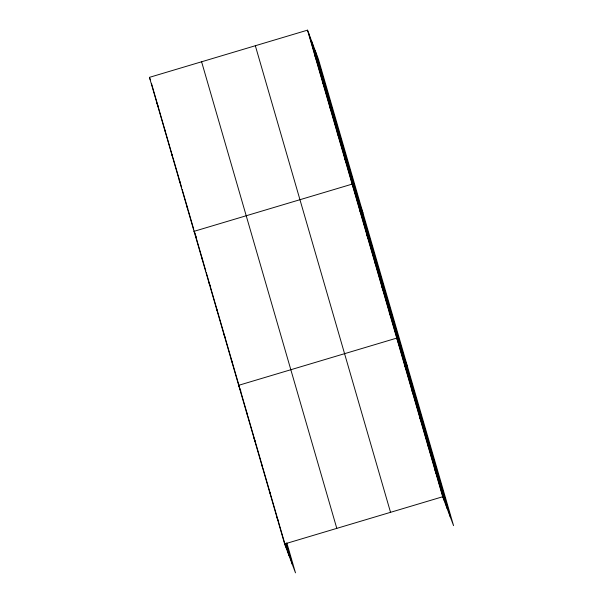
<?xml version="1.0" encoding="UTF-8"?>
<svg xmlns="http://www.w3.org/2000/svg" width="603" height="603" viewBox="0 0 603 603"><rect width="100%" height="100%" fill="white"/><g stroke="black" fill="none" stroke-linecap="round" stroke-linejoin="round"><path stroke-width="0.9" d="M286.817 542.881L295.493 572.85L284.631 543.951L149.438 77.357L307.507 30.15L318.369 59.049L453.562 525.643L442.7 496.744L307.507 30.15M284.631 543.951L442.7 496.744M314.939 55.815L316.176 59.094M322.379 81.473L323.607 84.759M329.811 107.138L331.047 110.417M337.25 132.803L338.479 136.082M344.682 158.461L345.918 161.747M362.983 213.025L352.122 184.126L194.053 231.333L194.98 233.791M359.554 209.791L360.79 213.07M366.993 235.449L368.222 238.735M374.425 261.114L375.661 264.393M381.865 286.779L383.093 290.058M389.297 312.444L390.533 315.723M407.598 367.001L396.736 338.102L238.667 385.309L239.595 387.767M404.394 364.544L405.631 367.822M412.053 390.985L413.289 394.264M419.718 417.427L420.947 420.706M427.376 443.868L428.612 447.147M435.042 470.31L436.27 473.589M149.438 77.357L150.366 79.815M156.87 103.015L158.107 106.301M164.31 128.68L165.539 131.959M171.742 154.345L172.669 156.803L151.443 83.289M179.181 180.011L180.418 183.289M186.613 205.668L187.85 208.947L182.212 189.485M196.239 237.152L195.289 234.612L205.796 270.898M201.485 256.999L202.721 260.277M208.924 282.656L210.161 285.935L206.309 272.662M216.356 308.321L217.284 310.779M223.796 333.987L225.032 337.265M231.228 359.644L232.464 362.931M240.853 391.128L239.904 388.588L247.562 415.03L246.326 411.751M253.991 438.193L255.22 441.471M261.649 464.634L262.576 467.091M269.315 491.068L270.543 494.354M276.973 517.51L278.209 520.796L262.885 467.913M315.188 50.592L450.388 517.193M311.917 41.886L447.109 508.48M308.736 33.429L443.936 500.03M255.34 45.73L390.54 512.324M201.598 61.777L336.798 528.371M286.191 543.243L292.319 564.393M285.468 543.348L289.048 555.687M172.978 157.624L181.699 187.714M188.106 209.836L193.744 229.306M194.256 231.07L195.033 233.73M210.417 286.824L217.336 310.718M217.593 311.6L239.647 387.706M247.818 415.912L262.629 467.031M278.458 521.67L285.867 547.23"/></g></svg>
